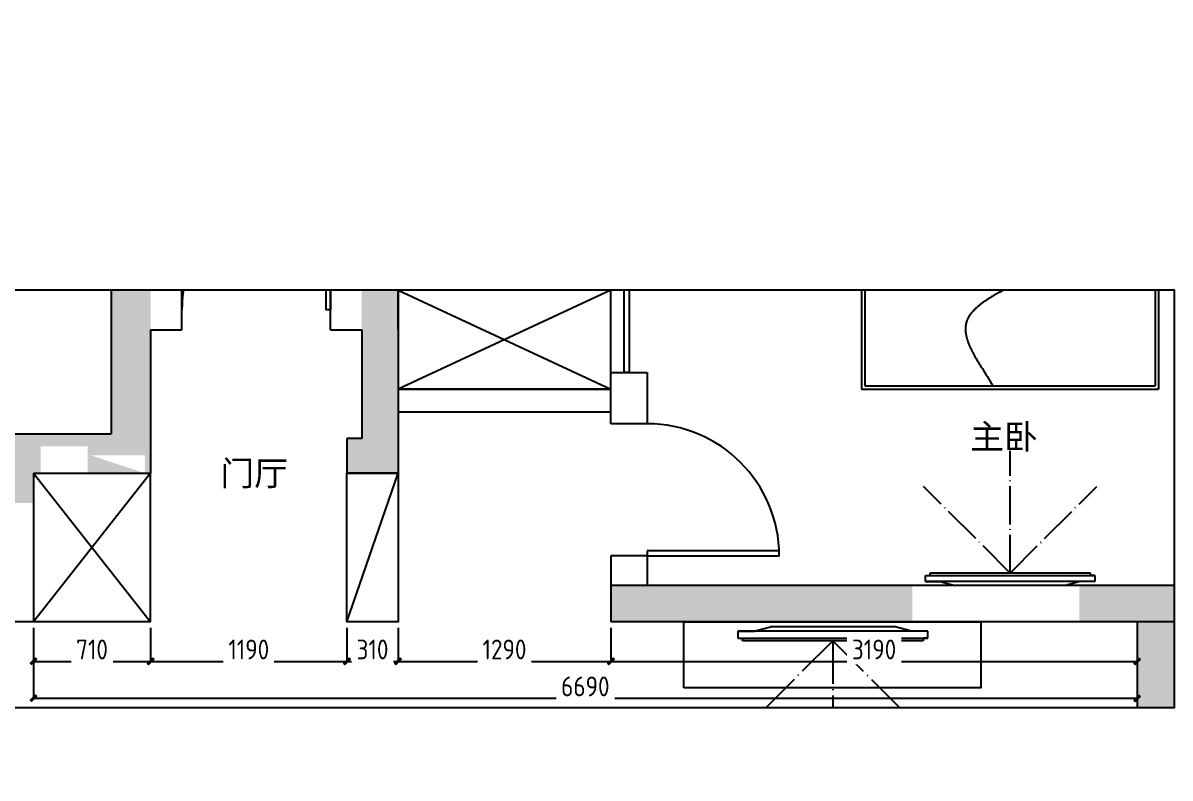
# Model space of a CAD drawing. Extents: x -74236 to 286982, y -14633 to 132816.
# Drawn here: x 96072 to 103025, y 125768 to 130346 of the extents above; entities that cross this region are included whole.
import ezdxf
from ezdxf.xclip import XClip

# ---------------------------------------------------------------- set-up
doc = ezdxf.new("R2010")
doc.units = 0
doc.header["$LTSCALE"] = 10
doc.header["$MEASUREMENT"] = 0
doc.header["$XCLIPFRAME"] = 2
doc.header["$PDSIZE"] = 5
doc.linetypes.add('ACAD_ISO04W100', pattern=[30.5, 24, -3, 0.5, -3])
for name, color, linetype in [('1活动家具', 4, 'Continuous'), ('2改建新建', 7, 'Continuous'), ('图框', 4, 'Continuous'), ('家具内线', 8, 'Continuous'), ('家具外线', 4, 'Continuous')]:
    doc.layers.add(name, color=color, linetype=linetype)
doc.styles.add('pw50', font='simhei.ttf', dxfattribs={"height": 100})
doc.styles.get("Standard").update_dxf_attribs({"font": 'gbenor.shx', "bigfont": 'gbcbig.shx'})
doc.dimstyles.new('wl20', dxfattribs={"dimscale": 60, "dimtxt": 1.8, "dimasz": 0.03, "dimexe": 0, "dimexo": 0.625, "dimgap": 0.2, "dimtad": 1, "dimdec": 0, "dimrnd": 0.05, "dimdsep": 46, "dimtxsty": 'Standard', "dimblk": 'BZ', "dimcen": 0.06, "dimclrd": 127, "dimclre": 127, "dimclrt": 1, "dimadec": 0, "dimazin": 0, "dimtfac": 1, "dimtdec": 0, "dimtix": 1, "dimtmove": 2, "dimatfit": 3, "dimldrblk": 'jt', "dimfxl": 1, "dimtvp": 1, "dimtfill": 1, "dimtolj": 1, "dimtzin": 0, "dimarcsym": 0})

# ---------------------------------------------------------------- blocks, each defined once
blk = doc.blocks.new('cbvg')
at = {"layer": '家具内线'}
for p, q in [((64813.7, -40413.5), (66573.7, -40413.5)), ((64813.7, -41993.5), (64813.7, -40413.5)), ((66573.7, -41993.5), (66573.7, -40413.5)), ((65414.8, -41698.4), (66573.7, -41318.2)), ((65618.7, -41993.5), (66573.7, -41318.2)), ((66546.3, -41343.5), (66563.7, -41343.5)), ((66492.3, -41393.5), (66563.7, -41393.5)), ((66384.2, -41493.5), (66563.7, -41493.5)), ((66438.2, -41443.5), (66563.7, -41443.5)), ((66330.1, -41543.5), (66563.7, -41543.5)), ((65997.1, -41643.5), (65998.7, -41643.5)), ((66028.7, -41643.5), (66033.7, -41643.5)), ((66213.7, -41593.5), (66293.7, -41593.5)), ((66213.7, -41643.5), (66293.7, -41643.5)), ((66323.7, -41593.5), (66563.7, -41593.5)), ((66323.7, -41643.5), (66563.7, -41643.5)), ((65943, -41693.5), (65963.7, -41693.5)), ((65993.7, -41693.5), (65998.7, -41693.5)), ((66028.7, -41693.5), (66033.7, -41693.5)), ((66213.7, -41693.5), (66293.7, -41693.5)), ((66323.7, -41693.5), (66563.7, -41693.5)), ((65889, -41743.5), (65963.7, -41743.5)), ((65993.7, -41743.5), (65998.7, -41743.5)), ((66028.7, -41743.5), (66033.7, -41743.5)), ((66213.7, -41743.5), (66293.7, -41743.5)), ((66323.7, -41743.5), (66563.7, -41743.5)), ((65780.9, -41843.5), (65963.7, -41843.5)), ((65834.9, -41793.5), (65963.7, -41793.5)), ((65993.7, -41793.5), (65998.7, -41793.5)), ((65993.7, -41843.5), (65998.7, -41843.5)), ((66028.7, -41793.5), (66033.7, -41793.5)), ((66028.7, -41843.5), (66033.7, -41843.5)), ((66213.7, -41793.5), (66293.7, -41793.5)), ((66213.7, -41843.5), (66293.7, -41843.5)), ((66323.7, -41793.5), (66563.7, -41793.5)), ((66323.7, -41843.5), (66563.7, -41843.5)), ((65726.8, -41893.5), (65963.7, -41893.5)), ((65993.7, -41893.5), (65998.7, -41893.5)), ((66028.7, -41893.5), (66033.7, -41893.5)), ((66213.7, -41893.5), (66293.7, -41893.5)), ((66323.7, -41893.5), (66563.7, -41893.5)), ((64813.7, -41993.5), (66573.7, -41993.5)), ((65688.7, -41943.5), (65693.7, -41943.5)), ((65723.7, -41943.5), (65963.7, -41943.5)), ((65993.7, -41943.5), (65998.7, -41943.5)), ((66028.7, -41943.5), (66033.7, -41943.5)), ((66213.7, -41943.5), (66293.7, -41943.5)), ((66323.7, -41943.5), (66563.7, -41943.5)), ((64573.7, -42333.5), (64573.7, -42073.5)), ((66813.7, -42333.5), (66813.7, -42073.5)), ((64443.7, -42203.5), (64703.7, -42203.5)), ((66943.7, -42203.5), (66683.7, -42203.5))]:
    blk.add_line(p, q, dxfattribs=at)
for centre in [(64573.7, -42203.5), (66813.7, -42203.5)]:
    blk.add_circle(centre, 130, dxfattribs=at)
for points, knots in [([(65562.8, -41614), (65217.4, -41512.3), (64762.9, -41236.6), (66411.6, -41230.8), (65220.2, -40883.6), (65504.5, -40563), (65589.1, -40413.5)], [0, 0, 0, 0, 451.778418, 1224.724352, 1743.990777, 2173.853229, 2173.853229, 2173.853229, 2173.853229]), ([(65414.8, -41698.4), (65479.7, -41711.6), (65630.6, -41742.4), (65623, -41902.3), (65618.7, -41993.5)], [0, 0, 0, 0, 177.132592, 411.880551, 411.880551, 411.880551, 411.880551]), ([(64971.2, -42236.7), (65037.2, -42165.8), (65181.1, -42011.2), (65481.4, -42168.6), (65562.8, -42254)], [0, 0, 0, 0, 247.52474, 540.385651, 540.385651, 540.385651, 540.385651]), ([(65855.7, -42236.7), (65921.7, -42165.8), (66215.6, -42011.2), (66365.9, -42168.6), (66447.3, -42254)], [0, 0, 0, 0, 247.52474, 540.385651, 540.385651, 540.385651, 540.385651])]:
    blk.add_open_spline(points, degree=3, knots=knots, dxfattribs=at)
at = {"layer": '家具外线'}
for p, q in [((64793.7, -40393.5), (66593.7, -40393.5)), ((64793.7, -42393.5), (64793.7, -40393.5)), ((66593.7, -42393.5), (66593.7, -40393.5)), ((64373.7, -42393.5), (64373.7, -42013.5)), ((64373.7, -42013.5), (64773.7, -42013.5)), ((64773.7, -42393.5), (64773.7, -42013.5)), ((64830.7, -42323.5), (64830.7, -42063.5)), ((64880.7, -42013.5), (65640.7, -42013.5)), ((65690.7, -42323.5), (65690.7, -42063.5)), ((65715.2, -42323.5), (65715.2, -42063.5)), ((65765.2, -42013.5), (66525.2, -42013.5)), ((66575.2, -42323.5), (66575.2, -42063.5)), ((66613.7, -42393.5), (66613.7, -42013.5)), ((67013.7, -42013.5), (66613.7, -42013.5)), ((67013.7, -42393.5), (67013.7, -42013.5)), ((64373.7, -42393.5), (64773.7, -42393.5)), ((64793.7, -42393.5), (66593.7, -42393.5)), ((64880.7, -42373.5), (65640.7, -42373.5)), ((65765.2, -42373.5), (66525.2, -42373.5)), ((67013.7, -42393.5), (66613.7, -42393.5))]:
    blk.add_line(p, q, dxfattribs=at)
for centre in [(64573.7, -42203.5), (66813.7, -42203.5)]:
    blk.add_circle(centre, 150, dxfattribs=at)
for centre, start, end in [((64880.7, -42063.5), 90, 180), ((65640.7, -42063.5), 0, 90), ((65765.2, -42063.5), 90, 180), ((66525.2, -42063.5), 0, 90), ((64880.7, -42323.5), 180, 270), ((65640.7, -42323.5), 270, 0), ((65765.2, -42323.5), 180, 270), ((66525.2, -42323.5), 270, 0)]:
    blk.add_arc(centre, 50, start, end, dxfattribs=at)
blk = doc.blocks.new('jfufvkj')
at = {"layer": '1活动家具', "color": 134}
for p, q in [((44007.1, 470), (43969.2, 470)), ((43969.2, 470), (43969.2, 378.7)), ((43969.2, 470), (43969.2, -589.2)), ((44007.1, 470), (44007.1, 442.6)), ((44007.1, -589.2), (44007.1, 470)), ((44007.1, 442.6), (44022, 442.6)), ((44022, 442.6), (44022, -562.6)), ((43969.2, 378.7), (43944.7, 287.3)), ((43944.7, 287.3), (43944.7, -406.5)), ((43969.2, -497.9), (43944.7, -406.5)), ((43969.2, -589.2), (43969.2, -497.9)), ((44022, -562.6), (44007.1, -562.6)), ((43969.2, -589.2), (44007.1, -589.2))]:
    blk.add_line(p, q, dxfattribs=at)
at = {"layer": '1活动家具', "color": 8, "linetype": 'ACAD_ISO04W100'}
for q in [(44565.2, 483.2), (44786.9, -60), (44565.2, -603.1)]:
    blk.add_line((44022, -60), q, dxfattribs=at)
blk = doc.blocks.new('adsz')
h = blk.add_hatch(color=251)
h.dxf.hatch_style = 1
h.paths.add_polyline_path([(98345.7, 130009.6), (99635.7, 130009.6), (99635.7, 129691.9), (99855.7, 129691.9), (99855.7, 130009.6), (99855.7, 130229.6), (98125.7, 130229.6), (98125.7, 128609.6), (98125.7, 128369.6), (98125.7, 127709.6), (98035.7, 127709.6), (98035.7, 127499.6), (98345.7, 127499.6)])
h = blk.add_hatch(color=252)
h.dxf.hatch_style = 1
h.paths.add_polyline_path([(104045.7, 130229.6), (102661.5, 130229.6), (102661.5, 130009.6), (103825.7, 130009.6), (103825.7, 129269.6), (104045.7, 129269.6)])
h.paths.add_polyline_path([(104045.7, 126819.6), (104045.7, 127559.6), (103825.7, 127559.6), (103825.7, 126819.6), (102474.2, 126819.6), (102474.2, 126599.6), (104045.7, 126599.6)])
h.paths.add_polyline_path([(103045.7, 126599.6), (102825.7, 126599.6), (102825.7, 126069.6), (103045.7, 126069.6)])
h.paths.add_polyline_path([(101462.9, 126819.6), (99635.7, 126819.6), (99635.7, 126599.6), (101462.9, 126599.6)])
h = blk.add_hatch(color=252)
h.dxf.hatch_style = 1
h.paths.add_polyline_path([(96845.7, 128369.6), (96845.7, 128609.6), (96605.7, 128609.6), (96605.7, 127739.6), (92525.7, 127739.6), (92525.7, 127049.6), (92745.7, 127049.6), (92745.7, 127499.6), (95995.7, 127499.6), (95995.7, 127319.6), (96135.7, 127319.6), (96135.7, 127499.6), (96179.8, 127499.6), (96179.8, 127661.9), (96465.2, 127661.9), (96465.2, 127499.6), (96481.2, 127499.6), (96481.2, 127608.8), (96811.4, 127608.8), (96811.4, 127499.6), (96845.7, 127499.6)])
at = {"lineweight": 5}
blk.add_hatch(color=251, dxfattribs=at).paths.add_polyline_path([(96481.2, 127608.8), (96481.2, 127499.6), (96811.4, 127499.6)])
at = {"color": 0}
for p, q in [((98345.7, 130009.6), (98345.7, 127499.6)), ((96605.7, 128609.6), (96605.7, 127739.6)), ((97035.7, 128369.6), (97035.7, 128609.6)), ((97935.7, 128369.6), (97935.7, 128609.6)), ((98345.7, 128369.6), (98345.7, 128609.6)), ((96845.7, 128369.6), (96845.7, 127499.6)), ((96845.7, 128369.6), (97035.7, 128369.6)), ((97935.7, 128369.6), (98125.7, 128369.6)), ((98125.7, 128369.6), (98125.7, 127709.6)), ((99635.7, 127799.6), (99635.7, 128109.6)), ((99635.7, 128109.6), (99855.7, 128109.6)), ((99855.7, 128109.6), (99855.7, 127799.6)), ((99635.7, 128009.6), (98345.7, 128009.6)), ((99635.7, 127869.6), (98345.7, 127869.6)), ((99855.7, 127799.6), (99635.7, 127799.6)), ((92525.7, 127739.6), (96605.7, 127739.6)), ((98125.7, 127709.6), (98035.7, 127709.6)), ((98035.7, 127709.6), (98035.7, 127499.6)), ((96135.7, 127499.6), (96845.7, 127499.6)), ((96135.7, 127499.6), (96135.7, 126599.6)), ((98345.7, 127499.6), (98035.7, 127499.6)), ((99635.7, 126999.6), (99635.7, 126599.6)), ((99855.7, 126999.6), (99635.7, 126999.6)), ((99855.7, 126999.6), (99855.7, 126819.6)), ((103825.7, 126819.6), (99635.7, 126819.6)), ((96135.7, 126599.6), (95995.7, 126599.6)), ((104405.7, 126599.6), (99635.7, 126599.6)), ((99635.7, 126599.6), (99635.7, 126599.6)), ((102825.7, 126599.6), (102825.7, 126069.6))]:
    blk.add_line(p, q, dxfattribs=at)
at = {"color": 1}
blk.add_lwpolyline([(97935.7, 129389.6), (97935.7, 128489.6), (97910.4, 128489.6), (97910.4, 129389.6)], close=True, dxfattribs=at)
at = {"color": 251}
blk.add_arc((97935.7, 128489.6), 900, 90, 180, dxfattribs=at)
at = {"layer": '1活动家具', "color": 251}
for p, q in [((98945.7, 128609.6), (98345.7, 129409.6)), ((98945.7, 129409.6), (98345.7, 128609.6)), ((99635.7, 128609.6), (98345.7, 128009.6)), ((98345.7, 128609.6), (99635.7, 128009.6)), ((96845.7, 127499.6), (96135.7, 126599.6)), ((96135.7, 127499.6), (96845.7, 126599.6)), ((98035.7, 126599.6), (98345.7, 127499.6))]:
    blk.add_line(p, q, dxfattribs=at)
at = {"layer": '1活动家具'}
for q in [(96845.7, 127499.6), (96135.7, 126599.6)]:
    blk.add_line((96845.7, 126599.6), q, dxfattribs=at)
for points in [[(98945.7, 128609.6), (98345.7, 128609.6), (98345.7, 129409.6), (98945.7, 129409.6)], [(99635.7, 128609.6), (98345.7, 128609.6), (98345.7, 128009.6), (99635.7, 128009.6)], [(98035.7, 127499.6), (98345.7, 127499.6), (98345.7, 126599.6), (98035.7, 126599.6)], [(100077.5, 126199.6), (100077.5, 126599.6), (101877.5, 126599.6), (101877.5, 126199.6)]]:
    blk.add_lwpolyline(points, close=True, dxfattribs=at)
at = {"layer": '1活动家具', "color": 1}
for points in [[(99745.7, 128109.6), (99715.7, 128109.6), (99715.7, 128884.4), (99745.7, 128884.4)], [(99855.7, 127029.6), (99855.7, 126999.6), (100655.7, 126999.6), (100655.7, 127029.6)]]:
    blk.add_lwpolyline(points, close=True, dxfattribs=at)
at = {"layer": '1活动家具', "color": 251}
blk.add_arc((99855.7, 126999.6), 800, 0, 90, dxfattribs=at)
at = {"layer": '1活动家具', "color": 0, "xscale": -1, "rotation": 180}
blk.add_blockref('cbvg', (36361.7, 87616.1), dxfattribs=at)
at = {"layer": '1活动家具', "rotation": 270}
for p, xscale, yscale, zscale in [((102113.5, 84295.3), -0.9676799999666401, 0.9676799999666401, 0.9676799999666401), ((101045.6, 174408.4), 1.088639999961742, 1.088639999961742, 1.088639999961742)]:
    blk.add_blockref('jfufvkj', p, dxfattribs=dict(at, xscale=xscale, yscale=yscale, zscale=zscale))
at = {"layer": '1活动家具', "color": 1, "char_height": 150, "width": 1275.139, "attachment_point": 7, "style": 'pw50'}
for s, insert in [('主卧', (101813.5, 127631.3)), ('门厅', (97268.5, 127408.2))]:
    blk.add_mtext(s, dxfattribs=dict(at, insert=insert))
blk = doc.blocks.new('BZ')
at = {"layer": '图框', "linetype": 'Continuous'}
blk.add_hatch(color=2, dxfattribs=at).paths.add_polyline_path([(9.6, 6.5), (6.6, 9.4), (-10.5, -7.5), (-7.4, -10.7)])
blk.add_lwpolyline([(-7.4, -10.7), (9.6, 6.5), (6.6, 9.4), (-10.5, -7.5), (-7.4, -10.7)], dxfattribs=at)
blk = doc.blocks.new('*D145')
at = {"layer": '1活动家具', "color": 127, "lineweight": -2, "transparency": 16777216}
for p, q in [((96135.7, 126678.9), (96135.7, 126476)), ((96845.7, 126678.9), (96845.7, 126476)), ((96137.5, 126476), (96843.9, 126476))]:
    blk.add_line(p, q, dxfattribs=at)
at = {"layer": 'Defpoints', "color": 0, "transparency": 16777216}
for p in [(96135.7, 126716.4), (96845.7, 126716.4), (96845.7, 126476)]:
    blk.add_point(p, dxfattribs=at)
at = {"layer": '1活动家具', "color": 127, "lineweight": -2, "transparency": 16777216, "xscale": 1.8, "yscale": 1.8, "zscale": 1.8, "rotation": 180}
blk.add_blockref('BZ', (96135.7, 126476), dxfattribs=at)
at = {"layer": '1活动家具', "color": 127, "lineweight": -2, "transparency": 16777216, "xscale": 1.8, "yscale": 1.8, "zscale": 1.8}
blk.add_blockref('BZ', (96845.7, 126476), dxfattribs=at)
at = {"layer": '1活动家具', "color": 1, "transparency": 16777216, "insert": (96490.7, 126548), "char_height": 120, "attachment_point": 5, "bg_fill": 3, "box_fill_scale": 1.25, "bg_fill_color": 256, "bg_fill_true_color": 13158600, "bg_fill_transparency": 0}
blk.add_mtext('\\A1;710', dxfattribs=at)
blk = doc.blocks.new('jt')
at = {"layer": '图框', "linetype": 'Continuous'}
blk.add_hatch(color=2, dxfattribs=at).paths.add_polyline_path([(-22, 17.7), (-16.7, 22.2), (0, 0), (-16.7, -22), (-22, -17.6), (-5.7, 0)])
blk.add_lwpolyline([(-22, 17.7), (-16.7, 22.2), (0, 0), (-16.7, -22), (-22, -17.6), (-5.7, 0), (-22, 17.7)], dxfattribs=at)
blk = doc.blocks.new('*D146')
at = {"layer": '1活动家具', "color": 127, "lineweight": -2, "transparency": 16777216}
for p, q in [((96845.7, 126678.9), (96845.7, 126476)), ((98035.7, 126678.9), (98035.7, 126476)), ((96847.5, 126476), (98033.9, 126476))]:
    blk.add_line(p, q, dxfattribs=at)
at = {"layer": 'Defpoints', "color": 0, "transparency": 16777216}
for p in [(96845.7, 126716.4), (98035.7, 126716.4), (98035.7, 126476)]:
    blk.add_point(p, dxfattribs=at)
at = {"layer": '1活动家具', "color": 127, "lineweight": -2, "transparency": 16777216, "xscale": 1.8, "yscale": 1.8, "zscale": 1.8, "rotation": 180}
blk.add_blockref('BZ', (96845.7, 126476), dxfattribs=at)
at = {"layer": '1活动家具', "color": 127, "lineweight": -2, "transparency": 16777216, "xscale": 1.8, "yscale": 1.8, "zscale": 1.8}
blk.add_blockref('BZ', (98035.7, 126476), dxfattribs=at)
at = {"layer": '1活动家具', "color": 1, "transparency": 16777216, "insert": (97440.7, 126548), "char_height": 120, "attachment_point": 5, "bg_fill": 3, "box_fill_scale": 1.25, "bg_fill_color": 256, "bg_fill_true_color": 13158600, "bg_fill_transparency": 0}
blk.add_mtext('\\A1;1190', dxfattribs=at)
blk = doc.blocks.new('*D147')
at = {"layer": '1活动家具', "color": 127, "lineweight": -2, "transparency": 16777216}
for p, q in [((98035.7, 126678.9), (98035.7, 126476)), ((98345.7, 126678.9), (98345.7, 126476)), ((98037.5, 126476), (98343.9, 126476))]:
    blk.add_line(p, q, dxfattribs=at)
at = {"layer": 'Defpoints', "color": 0, "transparency": 16777216}
for p in [(98035.7, 126716.4), (98345.7, 126716.4)]:
    blk.add_point(p, dxfattribs=at)
at = {"layer": '1活动家具', "color": 127, "lineweight": -2, "transparency": 16777216, "xscale": 1.8, "yscale": 1.8, "zscale": 1.8, "rotation": 180}
blk.add_blockref('BZ', (98035.7, 126476), dxfattribs=at)
at = {"layer": '1活动家具', "color": 127, "lineweight": -2, "transparency": 16777216, "xscale": 1.8, "yscale": 1.8, "zscale": 1.8}
blk.add_blockref('BZ', (98345.7, 126476), dxfattribs=at)
at = {"layer": '1活动家具', "color": 1, "transparency": 16777216, "insert": (98190.7, 126548), "char_height": 120, "attachment_point": 5, "bg_fill": 3, "box_fill_scale": 1.25, "bg_fill_color": 256, "bg_fill_true_color": 13158600, "bg_fill_transparency": 0}
blk.add_mtext('\\A1;310', dxfattribs=at)
at = {"layer": 'Defpoints', "color": 0, "transparency": 16777216}
blk.add_point((98345.7, 126476), dxfattribs=at)
blk = doc.blocks.new('*D148')
at = {"layer": '1活动家具', "color": 127, "lineweight": -2, "transparency": 16777216}
for p, q in [((98345.7, 126678.9), (98345.7, 126476)), ((99635.7, 126678.9), (99635.7, 126476)), ((98347.5, 126476), (99633.9, 126476))]:
    blk.add_line(p, q, dxfattribs=at)
at = {"layer": 'Defpoints', "color": 0, "transparency": 16777216}
for p in [(98345.7, 126716.4), (99635.7, 126716.4), (99635.7, 126476)]:
    blk.add_point(p, dxfattribs=at)
at = {"layer": '1活动家具', "color": 127, "lineweight": -2, "transparency": 16777216, "xscale": 1.8, "yscale": 1.8, "zscale": 1.8, "rotation": 180}
blk.add_blockref('BZ', (98345.7, 126476), dxfattribs=at)
at = {"layer": '1活动家具', "color": 127, "lineweight": -2, "transparency": 16777216, "xscale": 1.8, "yscale": 1.8, "zscale": 1.8}
blk.add_blockref('BZ', (99635.7, 126476), dxfattribs=at)
at = {"layer": '1活动家具', "color": 1, "transparency": 16777216, "insert": (98990.7, 126548), "char_height": 120, "attachment_point": 5, "bg_fill": 3, "box_fill_scale": 1.25, "bg_fill_color": 256, "bg_fill_true_color": 13158600, "bg_fill_transparency": 0}
blk.add_mtext('\\A1;1290', dxfattribs=at)
blk = doc.blocks.new('*D149')
at = {"layer": '1活动家具', "color": 127, "lineweight": -2, "transparency": 16777216}
for p, q in [((99635.7, 126678.9), (99635.7, 126476)), ((102825.7, 126678.9), (102825.7, 126476)), ((99637.5, 126476), (102823.9, 126476))]:
    blk.add_line(p, q, dxfattribs=at)
at = {"layer": 'Defpoints', "color": 0, "transparency": 16777216}
for p in [(99635.7, 126716.4), (102825.7, 126716.4), (102825.7, 126476)]:
    blk.add_point(p, dxfattribs=at)
at = {"layer": '1活动家具', "color": 127, "lineweight": -2, "transparency": 16777216, "xscale": 1.8, "yscale": 1.8, "zscale": 1.8, "rotation": 180}
blk.add_blockref('BZ', (99635.7, 126476), dxfattribs=at)
at = {"layer": '1活动家具', "color": 127, "lineweight": -2, "transparency": 16777216, "xscale": 1.8, "yscale": 1.8, "zscale": 1.8}
blk.add_blockref('BZ', (102825.7, 126476), dxfattribs=at)
at = {"layer": '1活动家具', "color": 1, "transparency": 16777216, "insert": (101230.7, 126548), "char_height": 120, "attachment_point": 5, "bg_fill": 3, "box_fill_scale": 1.25, "bg_fill_color": 256, "bg_fill_true_color": 13158600, "bg_fill_transparency": 0}
blk.add_mtext('\\A1;3190', dxfattribs=at)
blk = doc.blocks.new('*D150')
at = {"layer": '1活动家具', "color": 127, "lineweight": -2, "transparency": 16777216}
for p, q in [((96135.7, 126678.9), (96135.7, 126252)), ((102825.7, 126678.9), (102825.7, 126252)), ((96137.5, 126252), (102823.9, 126252))]:
    blk.add_line(p, q, dxfattribs=at)
at = {"layer": 'Defpoints', "color": 0, "transparency": 16777216}
for p in [(96135.7, 126716.4), (102825.7, 126716.4), (102825.7, 126252)]:
    blk.add_point(p, dxfattribs=at)
at = {"layer": '1活动家具', "color": 127, "lineweight": -2, "transparency": 16777216, "xscale": 1.8, "yscale": 1.8, "zscale": 1.8, "rotation": 180}
blk.add_blockref('BZ', (96135.7, 126252), dxfattribs=at)
at = {"layer": '1活动家具', "color": 127, "lineweight": -2, "transparency": 16777216, "xscale": 1.8, "yscale": 1.8, "zscale": 1.8}
blk.add_blockref('BZ', (102825.7, 126252), dxfattribs=at)
at = {"layer": '1活动家具', "color": 1, "transparency": 16777216, "insert": (99480.7, 126324), "char_height": 120, "attachment_point": 5, "bg_fill": 3, "box_fill_scale": 1.25, "bg_fill_color": 256, "bg_fill_true_color": 13158600, "bg_fill_transparency": 0}
blk.add_mtext('\\A1;6690', dxfattribs=at)

msp = doc.modelspace()

# ---------------------------------------------------------------- block references
at = {"layer": '2改建新建', "color": 0}
ref = msp.add_blockref('adsz', (0, 116.7), dxfattribs=at)
XClip(ref).set_block_clipping_path([(95995.6911088218, 126079.6599761018), (103051.1534707866, 128609.6485216264)])

# ---------------------------------------------------------------- next in the draw order: linework, layer by layer
msp.add_lwpolyline([(95995.7, 126196.4), (103051.2, 126196.4), (103051.2, 128726.4), (95995.7, 128726.4)], close=True, dxfattribs=at)

# ---------------------------------------------------------------- next in the draw order: dimensions: what is measured, and where the dimension line sits
at = {"layer": '1活动家具', "color": 251}
dim = msp.add_linear_dim(base=(96845.7, 126476), p1=(96135.7, 126716.4), p2=(96845.7, 126716.4), dimstyle='wl20', override={"dimtxt": 2, "dimfxl": 20, "dimfxlon": 1, "dimarcsym": 1}, dxfattribs=at)
dim.commit()
dim.dimension.update_dxf_attribs({"geometry": '*D145', "text_midpoint": (96490.7, 126548)})

# ---------------------------------------------------------------- next in the draw order: dimensions: what is measured, and where the dimension line sits
dim = msp.add_linear_dim(base=(98035.7, 126476), p1=(96845.7, 126716.4), p2=(98035.7, 126716.4), dimstyle='wl20', override={"dimtxt": 2, "dimfxl": 20, "dimfxlon": 1, "dimarcsym": 1}, dxfattribs=at)
dim.commit()
dim.dimension.update_dxf_attribs({"geometry": '*D146', "text_midpoint": (97440.7, 126548)})

# ---------------------------------------------------------------- next in the draw order: dimensions: what is measured, and where the dimension line sits
dim = msp.add_linear_dim(base=(98345.7, 126476), p1=(98035.7, 126716.4), p2=(98345.7, 126716.4), dimstyle='wl20', override={"dimtxt": 2, "dimfxl": 20, "dimfxlon": 1, "dimarcsym": 1}, dxfattribs=at)
dim.commit()
dim.dimension.update_dxf_attribs({"geometry": '*D147', "text_midpoint": (98190.7, 126548)})

# ---------------------------------------------------------------- next in the draw order: dimensions: what is measured, and where the dimension line sits
dim = msp.add_linear_dim(base=(99635.7, 126476), p1=(98345.7, 126716.4), p2=(99635.7, 126716.4), dimstyle='wl20', override={"dimtxt": 2, "dimfxl": 20, "dimfxlon": 1, "dimarcsym": 1}, dxfattribs=at)
dim.commit()
dim.dimension.update_dxf_attribs({"geometry": '*D148', "text_midpoint": (98990.7, 126548)})

# ---------------------------------------------------------------- next in the draw order: dimensions: what is measured, and where the dimension line sits
dim = msp.add_linear_dim(base=(102825.7, 126476), p1=(99635.7, 126716.4), p2=(102825.7, 126716.4), dimstyle='wl20', override={"dimtxt": 2, "dimfxl": 20, "dimfxlon": 1, "dimarcsym": 1}, dxfattribs=at)
dim.commit()
dim.dimension.update_dxf_attribs({"geometry": '*D149', "text_midpoint": (101230.7, 126548)})

# ---------------------------------------------------------------- next in the draw order: dimensions: what is measured, and where the dimension line sits
dim = msp.add_linear_dim(base=(102825.7, 126252), p1=(96135.7, 126716.4), p2=(102825.7, 126716.4), dimstyle='wl20', override={"dimtxt": 2, "dimfxl": 20, "dimfxlon": 1, "dimarcsym": 1}, dxfattribs=at)
dim.commit()
dim.dimension.update_dxf_attribs({"geometry": '*D150', "text_midpoint": (99480.7, 126324)})

doc.saveas('drawing.dxf')
